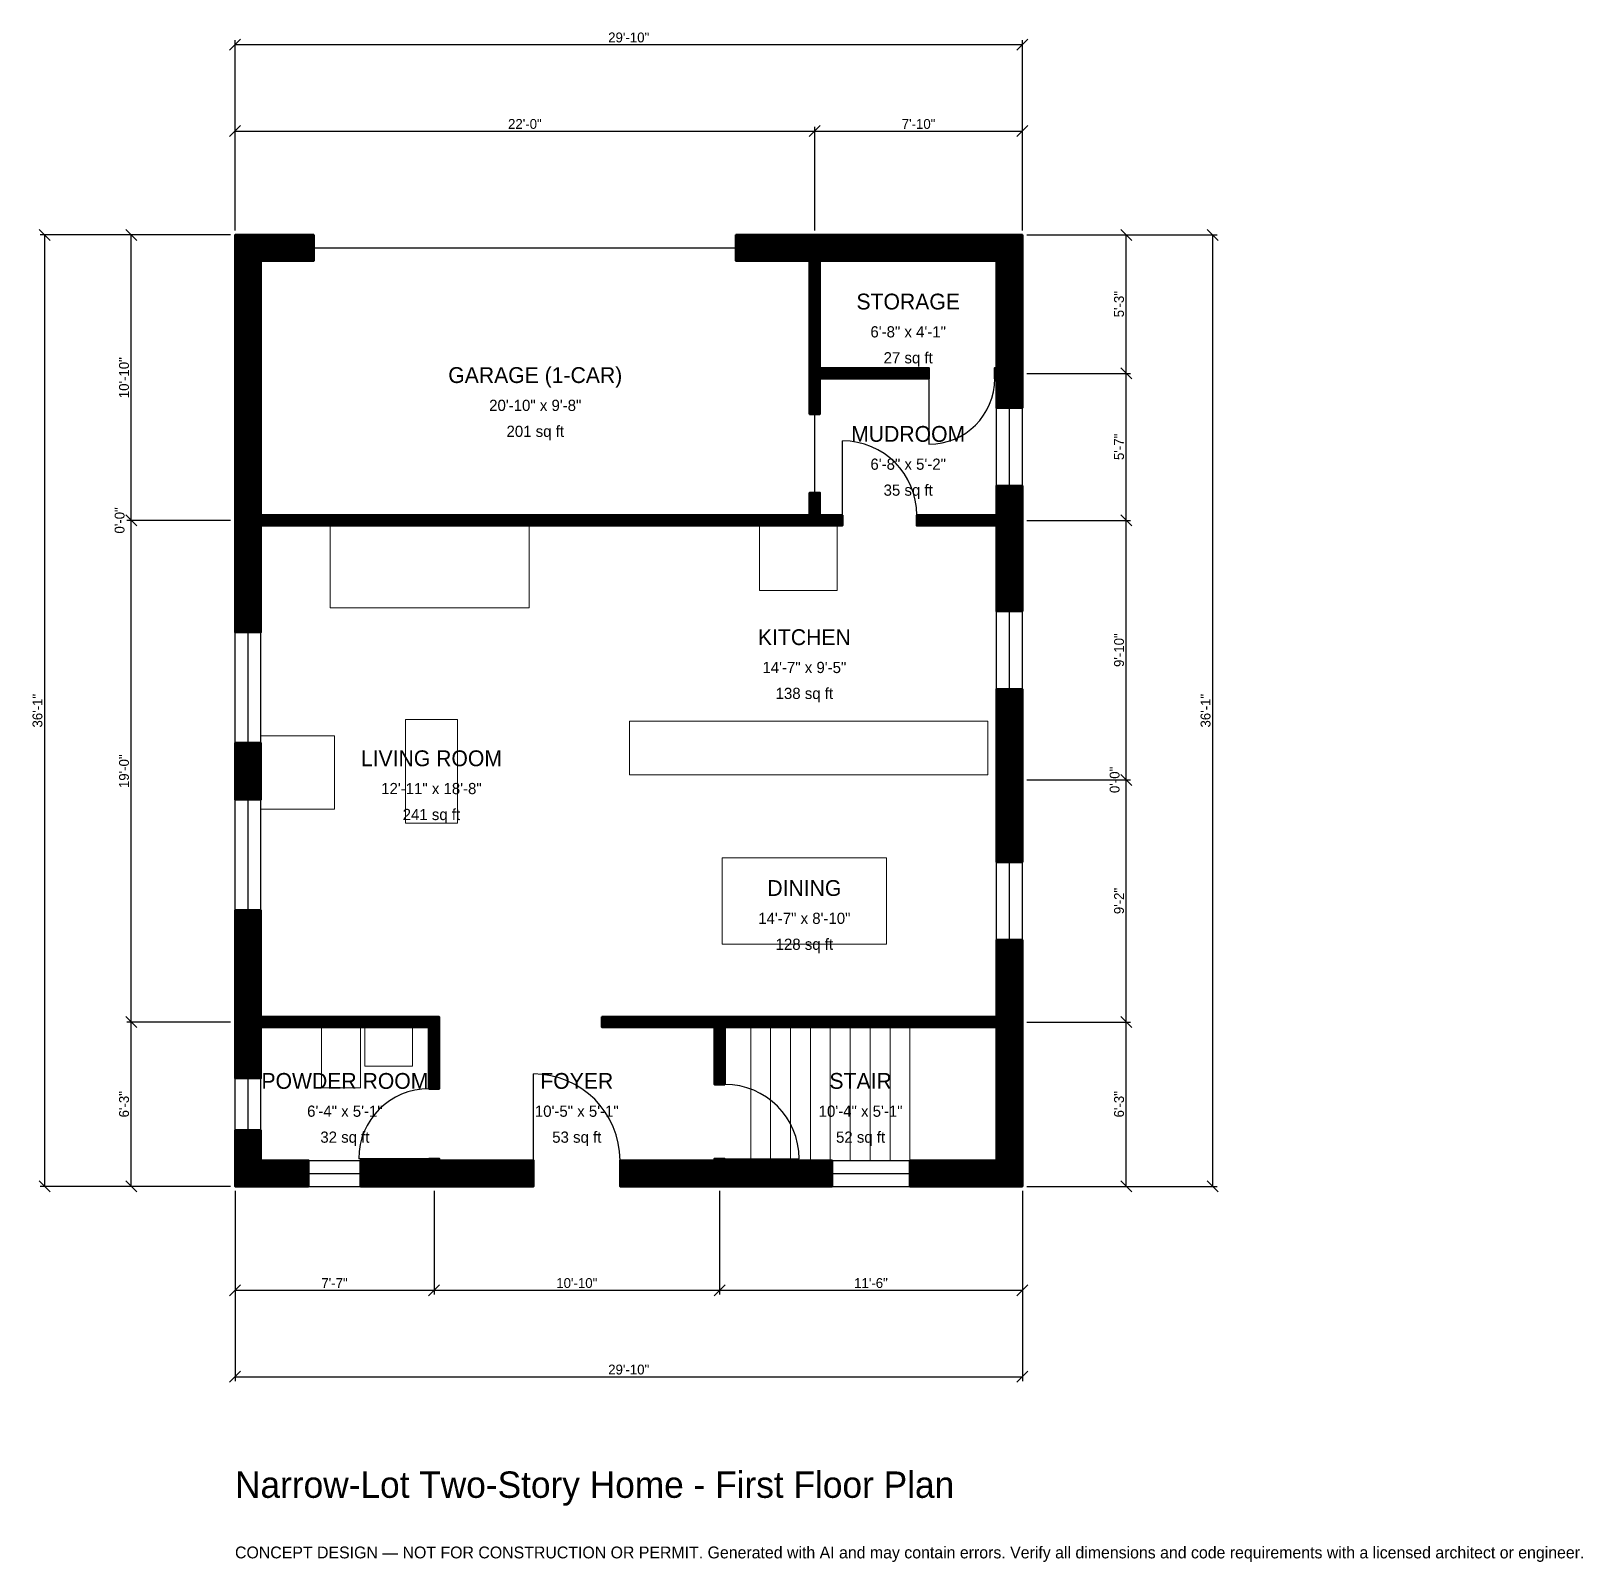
# Model space of a CAD drawing. Header units: inches. Extents: x -93 to 613, y -171 to 526.
import ezdxf
from ezdxf.enums import TextEntityAlignment as Align

# ---------------------------------------------------------------- set-up
doc = ezdxf.new("R2010")
doc.units = ezdxf.units.IN
doc.header["$MEASUREMENT"] = 0
doc.linetypes.add('DASHED', pattern=[0.6, 0.5, -0.1])
for name, color, linetype, lineweight in [('A-ANNO-DIMS', 1, 'Continuous', 13), ('A-ANNO-TEXT', 7, 'Continuous', 18), ('A-AREA-IDEN', 7, 'Continuous', 18), ('A-DOOR', 2, 'Continuous', 25), ('A-FLOR-FIXT', 9, 'Continuous', 13), ('A-FLOR-STRS', 3, 'Continuous', 18), ('A-FURN', 9, 'Continuous', 13), ('A-GLAZ', 4, 'Continuous', 25), ('A-WALL', 7, 'Continuous', 50), ('A-WALL-PATT', 8, 'Continuous', 13)]:
    doc.layers.add(name, color=color, linetype=linetype, lineweight=lineweight)
doc.dimstyles.new('PLAN', dxfattribs={"dimtxt": 4.5, "dimasz": 3, "dimexe": 2, "dimexo": 2, "dimgap": 1, "dimtad": 1, "dimdec": 0, "dimlunit": 4, "dimtsz": 2.5, "dimcen": 2.5, "dimclrd": 1, "dimclre": 1, "dimazin": 3, "dimtfac": 1, "dimtmove": 0, "dimatfit": 3})

msp = doc.modelspace()

# ---------------------------------------------------------------- hatches: boundary and pattern name
at = {"layer": 'A-WALL-PATT'}
h = msp.add_hatch(dxfattribs=at)
h.set_pattern_fill('ANSI31', color=8, scale=0.8)
h.paths.add_polyline_path([(218.1102, 0), (218.1102, 0), (214.5669, 0), (175.1969, 0), (175.1969, 11.811), (214.5669, 11.811), (218.1102, 11.811), (218.1102, 12.5984), (222.8346, 12.5984), (222.8346, 11.811), (226.378, 11.811), (271.6535, 11.811), (271.6535, 0), (226.378, 0), (222.8346, 0), (222.8346, 0), (218.1102, 0)])
h.paths.add_polyline_path([(96.4567, 0), (92.9134, 0), (92.9134, 0), (88.189, 0), (88.189, 0), (84.6457, 0), (57.0866, 0), (57.0866, 11.811), (84.6457, 11.811), (88.189, 11.811), (88.189, 12.5984), (92.9134, 12.5984), (92.9134, 11.811), (96.4567, 11.811), (135.8268, 11.811), (135.8268, 0), (96.4567, 0)])
h.paths.add_polyline_path([(11.811, 0), (11.811, 0), (0, 0), (0, 0), (0, 0), (0, 11.811), (0, 11.811), (0, 25.5906), (11.811, 25.5906), (11.811, 11.811), (33.4646, 11.811), (33.4646, 0), (11.811, 0)])
h.paths.add_polyline_path([(0, 68.8976), (0, 72.4409), (0, 72.4409), (0, 77.1654), (0, 77.1654), (0, 80.7087), (0, 125.7218), (11.811, 125.7218), (11.811, 80.7087), (11.811, 77.1654), (88.189, 77.1654), (92.9134, 77.1654), (92.9134, 72.4409), (92.9134, 44.4882), (88.189, 44.4882), (88.189, 72.4409), (11.811, 72.4409), (11.811, 68.8976), (11.811, 49.2126), (0, 49.2126), (0, 68.8976)])
h.paths.add_polyline_path([(0, 201.8373), (11.811, 201.8373), (11.811, 176.1155), (0, 176.1155), (0, 201.8373)])
h.paths.add_polyline_path([(0, 297.2441), (0, 300.7874), (0, 300.7874), (0, 305.5118), (0, 305.5118), (0, 309.0551), (0, 421.2598), (0, 421.2598), (0, 433.0709), (0, 433.0709), (0, 433.0709), (11.811, 433.0709), (11.811, 433.0709), (35.8268, 433.0709), (35.8268, 421.2598), (11.811, 421.2598), (11.811, 309.0551), (11.811, 305.5118), (166.9291, 305.5118), (166.9291, 305.5118), (261.4173, 305.5118), (261.4173, 315.748), (266.1417, 315.748), (266.1417, 305.5118), (276.378, 305.5118), (276.378, 300.7874), (266.1417, 300.7874), (261.4173, 300.7874), (171.6535, 300.7874), (171.6535, 300.7874), (11.811, 300.7874), (11.811, 297.2441), (11.811, 252.231), (0, 252.231), (0, 297.2441)])
h.paths.add_polyline_path([(257.874, 433.0709), (261.4173, 433.0709), (261.4173, 433.0709), (266.1417, 433.0709), (266.1417, 433.0709), (269.685, 433.0709), (346.4567, 433.0709), (346.4567, 433.0709), (358.2677, 433.0709), (358.2677, 433.0709), (358.2678, 433.0709), (358.2678, 421.2598), (358.2677, 421.2598), (358.2677, 375.9843), (358.2677, 372.4409), (358.2678, 372.4409), (358.2678, 367.7165), (358.2677, 367.7165), (358.2677, 364.1732), (358.2677, 354.3307), (346.4567, 354.3307), (346.4567, 364.1732), (346.4567, 367.7165), (345.6693, 367.7165), (345.6693, 372.4409), (346.4567, 372.4409), (346.4567, 375.9843), (346.4567, 421.2598), (269.685, 421.2598), (266.1417, 421.2598), (266.1417, 372.4409), (315.748, 372.4409), (315.748, 367.7165), (266.1417, 367.7165), (266.1417, 351.5748), (261.4173, 351.5748), (261.4173, 367.7165), (261.4173, 372.4409), (261.4173, 421.2598), (257.874, 421.2598), (227.9528, 421.2598), (227.9528, 433.0709), (257.874, 433.0709)])
h.paths.add_polyline_path([(358.2677, 309.0551), (358.2677, 305.5118), (358.2678, 305.5118), (358.2678, 300.7874), (358.2677, 300.7874), (358.2677, 297.2441), (358.2677, 261.811), (346.4567, 261.811), (346.4567, 297.2441), (346.4567, 300.7874), (310.2362, 300.7874), (310.2362, 305.5118), (346.4567, 305.5118), (346.4567, 309.0551), (346.4567, 318.8976), (358.2677, 318.8976), (358.2677, 309.0551)])
h.paths.add_polyline_path([(358.2677, 190.9449), (358.2677, 179.1339), (358.2677, 147.6378), (346.4567, 147.6378), (346.4567, 179.1339), (346.4567, 190.9449), (346.4567, 226.378), (358.2677, 226.378), (358.2677, 190.9449)])
h.paths.add_polyline_path([(358.2677, 80.7087), (358.2677, 77.1654), (358.2678, 77.1654), (358.2678, 72.4409), (358.2677, 72.4409), (358.2677, 68.8976), (358.2677, 11.811), (358.2678, 11.811), (358.2678, 0), (358.2677, 0), (358.2677, 0), (346.4567, 0), (346.4567, 0), (307.0866, 0), (307.0866, 11.811), (346.4567, 11.811), (346.4567, 68.8976), (346.4567, 72.4409), (222.8346, 72.4409), (222.8346, 46.4567), (218.1102, 46.4567), (218.1102, 72.4409), (166.9291, 72.4409), (166.9291, 77.1654), (218.1102, 77.1654), (222.8346, 77.1654), (346.4567, 77.1654), (346.4567, 80.7087), (346.4567, 112.2047), (358.2677, 112.2047), (358.2677, 80.7087)])

# ---------------------------------------------------------------- linework, layer by layer
at = {"layer": 'A-DOOR', "linetype": 'DASHED'}
msp.add_line((35.8268, 427.1654), (227.9528, 427.1654), dxfattribs=at)
at = {"layer": 'A-DOOR'}
for p, q in [((315.748, 367.7165), (315.748, 337.7953)), ((263.7795, 315.748), (263.7795, 351.5748)), ((276.378, 305.5118), (276.378, 339.3701)), ((135.8268, 11.811), (135.8268, 51.1811)), ((88.189, 12.5984), (56.2992, 12.5984)), ((222.8346, 12.5984), (256.6929, 12.5984))]:
    msp.add_line(p, q, dxfattribs=at)
for centre, radius, start, end in [((315.748, 367.7165), 29.9213, 270, 360), ((276.378, 305.5118), 33.8583, 0, 90), ((135.8268, 11.811), 39.3701, 0, 90), ((88.189, 12.5984), 31.8898, 90, 180), ((222.8346, 12.5984), 33.8583, 0, 90)]:
    msp.add_arc(centre, radius, start, end, dxfattribs=at)
at = {"layer": 'A-FLOR-FIXT'}
for points in [[(179.5276, 187.4016), (342.5197, 187.4016), (342.5197, 211.811), (179.5276, 211.811)], [(39.3701, 44.8819), (57.0866, 44.8819), (57.0866, 72.4409), (39.3701, 72.4409)], [(59.0551, 54.7244), (80.7087, 54.7244), (80.7087, 72.4409), (59.0551, 72.4409)]]:
    msp.add_lwpolyline(points, close=True, dxfattribs=at)
at = {"layer": 'A-FLOR-STRS'}
for p, q in [((234.6457, 11.811), (234.6457, 72.4409)), ((243.7008, 11.811), (243.7008, 72.4409)), ((252.7559, 11.811), (252.7559, 72.4409)), ((261.811, 11.811), (261.811, 72.4409)), ((270.8661, 11.811), (270.8661, 72.4409)), ((279.9213, 11.811), (279.9213, 72.4409)), ((288.9764, 11.811), (288.9764, 72.4409)), ((298.0315, 11.811), (298.0315, 72.4409)), ((307.0866, 11.811), (307.0866, 72.4409))]:
    msp.add_line(p, q, dxfattribs=at)
at = {"layer": 'A-FURN'}
for points in [[(43.3071, 263.3858), (133.8583, 263.3858), (133.8583, 300.7874), (43.3071, 300.7874)], [(238.5827, 271.2598), (274.0157, 271.2598), (274.0157, 300.7874), (238.5827, 300.7874)], [(77.5591, 165.3543), (101.1811, 165.3543), (101.1811, 212.5984), (77.5591, 212.5984)], [(11.811, 171.6535), (45.2756, 171.6535), (45.2756, 205.1181), (11.811, 205.1181)], [(221.6535, 110.2362), (296.4567, 110.2362), (296.4567, 149.6063), (221.6535, 149.6063)]]:
    msp.add_lwpolyline(points, close=True, dxfattribs=at)
at = {"layer": 'A-GLAZ'}
for p, q in [((346.4567, 318.8976), (346.4567, 354.3307)), ((352.3622, 318.8976), (352.3622, 354.3307)), ((358.2677, 318.8976), (358.2677, 354.3307)), ((346.4567, 226.378), (346.4567, 261.811)), ((352.3622, 226.378), (352.3622, 261.811)), ((358.2677, 226.378), (358.2677, 261.811)), ((0, 201.8373), (0, 252.231)), ((5.9055, 201.8373), (5.9055, 252.231)), ((11.811, 201.8373), (11.811, 252.231)), ((0, 125.7218), (0, 176.1155)), ((5.9055, 125.7218), (5.9055, 176.1155)), ((11.811, 125.7218), (11.811, 176.1155)), ((346.4567, 112.2047), (346.4567, 147.6378)), ((352.3622, 112.2047), (352.3622, 147.6378)), ((358.2677, 112.2047), (358.2677, 147.6378)), ((0, 25.5906), (0, 49.2126)), ((5.9055, 25.5906), (5.9055, 49.2126)), ((11.811, 25.5906), (11.811, 49.2126)), ((33.4646, 11.811), (57.0866, 11.811)), ((271.6535, 11.811), (307.0866, 11.811)), ((33.4646, 5.9055), (57.0866, 5.9055)), ((33.4646, 0), (57.0866, 0)), ((271.6535, 5.9055), (307.0866, 5.9055)), ((271.6535, 0), (307.0866, 0))]:
    msp.add_line(p, q, dxfattribs=at)
at = {"layer": 'A-WALL'}
for points in [[(0, 297.2441), (0, 300.7874), (0, 300.7874), (0, 305.5118), (0, 305.5118), (0, 309.0551), (0, 421.2598), (0, 421.2598), (0, 433.0709), (0, 433.0709), (0, 433.0709), (11.811, 433.0709), (11.811, 433.0709), (35.8268, 433.0709), (35.8268, 421.2598), (11.811, 421.2598), (11.811, 309.0551), (11.811, 305.5118), (166.9291, 305.5118), (166.9291, 305.5118), (261.4173, 305.5118), (261.4173, 315.748), (266.1417, 315.748), (266.1417, 305.5118), (276.378, 305.5118), (276.378, 300.7874), (266.1417, 300.7874), (261.4173, 300.7874), (171.6535, 300.7874), (171.6535, 300.7874), (11.811, 300.7874), (11.811, 297.2441), (11.811, 252.231), (0, 252.231), (0, 297.2441)], [(257.874, 433.0709), (261.4173, 433.0709), (261.4173, 433.0709), (266.1417, 433.0709), (266.1417, 433.0709), (269.685, 433.0709), (346.4567, 433.0709), (346.4567, 433.0709), (358.2677, 433.0709), (358.2677, 433.0709), (358.2678, 433.0709), (358.2678, 421.2598), (358.2677, 421.2598), (358.2677, 375.9843), (358.2677, 372.4409), (358.2678, 372.4409), (358.2678, 367.7165), (358.2677, 367.7165), (358.2677, 364.1732), (358.2677, 354.3307), (346.4567, 354.3307), (346.4567, 364.1732), (346.4567, 367.7165), (345.6693, 367.7165), (345.6693, 372.4409), (346.4567, 372.4409), (346.4567, 375.9843), (346.4567, 421.2598), (269.685, 421.2598), (266.1417, 421.2598), (266.1417, 372.4409), (315.748, 372.4409), (315.748, 367.7165), (266.1417, 367.7165), (266.1417, 351.5748), (261.4173, 351.5748), (261.4173, 367.7165), (261.4173, 372.4409), (261.4173, 421.2598), (257.874, 421.2598), (227.9528, 421.2598), (227.9528, 433.0709), (257.874, 433.0709)], [(358.2677, 309.0551), (358.2677, 305.5118), (358.2678, 305.5118), (358.2678, 300.7874), (358.2677, 300.7874), (358.2677, 297.2441), (358.2677, 261.811), (346.4567, 261.811), (346.4567, 297.2441), (346.4567, 300.7874), (310.2362, 300.7874), (310.2362, 305.5118), (346.4567, 305.5118), (346.4567, 309.0551), (346.4567, 318.8976), (358.2677, 318.8976), (358.2677, 309.0551)], [(358.2677, 190.9449), (358.2677, 179.1339), (358.2677, 147.6378), (346.4567, 147.6378), (346.4567, 179.1339), (346.4567, 190.9449), (346.4567, 226.378), (358.2677, 226.378), (358.2677, 190.9449)], [(0, 201.8373), (11.811, 201.8373), (11.811, 176.1155), (0, 176.1155), (0, 201.8373)], [(0, 68.8976), (0, 72.4409), (0, 72.4409), (0, 77.1654), (0, 77.1654), (0, 80.7087), (0, 125.7218), (11.811, 125.7218), (11.811, 80.7087), (11.811, 77.1654), (88.189, 77.1654), (92.9134, 77.1654), (92.9134, 72.4409), (92.9134, 44.4882), (88.189, 44.4882), (88.189, 72.4409), (11.811, 72.4409), (11.811, 68.8976), (11.811, 49.2126), (0, 49.2126), (0, 68.8976)], [(358.2677, 80.7087), (358.2677, 77.1654), (358.2678, 77.1654), (358.2678, 72.4409), (358.2677, 72.4409), (358.2677, 68.8976), (358.2677, 11.811), (358.2678, 11.811), (358.2678, 0), (358.2677, 0), (358.2677, 0), (346.4567, 0), (346.4567, 0), (307.0866, 0), (307.0866, 11.811), (346.4567, 11.811), (346.4567, 68.8976), (346.4567, 72.4409), (222.8346, 72.4409), (222.8346, 46.4567), (218.1102, 46.4567), (218.1102, 72.4409), (166.9291, 72.4409), (166.9291, 77.1654), (218.1102, 77.1654), (222.8346, 77.1654), (346.4567, 77.1654), (346.4567, 80.7087), (346.4567, 112.2047), (358.2677, 112.2047), (358.2677, 80.7087)], [(11.811, 0), (11.811, 0), (0, 0), (0, 0), (0, 0), (0, 11.811), (0, 11.811), (0, 25.5906), (11.811, 25.5906), (11.811, 11.811), (33.4646, 11.811), (33.4646, 0), (11.811, 0)], [(96.4567, 0), (92.9134, 0), (92.9134, 0), (88.189, 0), (88.189, 0), (84.6457, 0), (57.0866, 0), (57.0866, 11.811), (84.6457, 11.811), (88.189, 11.811), (88.189, 12.5984), (92.9134, 12.5984), (92.9134, 11.811), (96.4567, 11.811), (135.8268, 11.811), (135.8268, 0), (96.4567, 0)], [(218.1102, 0), (218.1102, 0), (214.5669, 0), (175.1969, 0), (175.1969, 11.811), (214.5669, 11.811), (218.1102, 11.811), (218.1102, 12.5984), (222.8346, 12.5984), (222.8346, 11.811), (226.378, 11.811), (271.6535, 11.811), (271.6535, 0), (226.378, 0), (222.8346, 0), (222.8346, 0), (218.1102, 0)]]:
    msp.add_lwpolyline(points, close=True, dxfattribs=at)

# ---------------------------------------------------------------- texts
at = {"layer": 'A-ANNO-TEXT'}
for s, height, p in [('Narrow-Lot Two-Story Home - First Floor Plan', 12, (0, -141.7323)), ('CONCEPT DESIGN — NOT FOR CONSTRUCTION OR PERMIT. Generated with AI and may contain errors. Verify all dimensions and code requirements with a licensed architect or engineer.', 5.4, (0, -169.2913))]:
    msp.add_text(s, height=height, dxfattribs=at).set_placement(p)
at = {"layer": 'A-AREA-IDEN'}
for s, height, p in [('STORAGE', 7.2, (306.2992, 402.7559)), ('6\'-8" x 4\'-1"', 5.1, (306.2992, 388.9764)), ('27 sq ft', 5.1, (306.2992, 377.1654)), ('GARAGE (1-CAR)', 7.2, (136.6142, 369.2913)), ('20\'-10" x 9\'-8"', 5.1, (136.6142, 355.5118)), ('201 sq ft', 5.1, (136.6142, 343.7008)), ('MUDROOM', 7.2, (306.2992, 342.5197)), ('6\'-8" x 5\'-2"', 5.1, (306.2992, 328.7402)), ('35 sq ft', 5.1, (306.2992, 316.9291)), ('KITCHEN', 7.2, (259.0551, 250)), ('14\'-7" x 9\'-5"', 5.1, (259.0551, 236.2205)), ('138 sq ft', 5.1, (259.0551, 224.4094)), ('LIVING ROOM', 7.2, (89.3701, 194.8819)), ('12\'-11" x 18\'-8"', 5.1, (89.3701, 181.1024)), ('241 sq ft', 5.1, (89.3701, 169.2913)), ('DINING', 7.2, (259.0551, 135.8268)), ('14\'-7" x 8\'-10"', 5.1, (259.0551, 122.0472)), ('128 sq ft', 5.1, (259.0551, 110.2362)), ('POWDER ROOM', 7.2, (50, 48.0315)), ('FOYER', 7.2, (155.5118, 48.0315)), ('STAIR', 7.2, (284.6457, 48.0315)), ('6\'-4" x 5\'-1"', 5.1, (50, 34.252)), ('10\'-5" x 5\'-1"', 5.1, (155.5118, 34.252)), ('10\'-4" x 5\'-1"', 5.1, (284.6457, 34.252)), ('32 sq ft', 5.1, (50, 22.4409)), ('53 sq ft', 5.1, (155.5118, 22.4409)), ('52 sq ft', 5.1, (284.6457, 22.4409))]:
    msp.add_text(s, height=height, dxfattribs=at).set_placement(p, align=Align.MIDDLE_CENTER)

# ---------------------------------------------------------------- dimensions: what is measured, and where the dimension line sits
at = {"layer": 'A-ANNO-DIMS'}
for base, p1, p2, text in [((0, 519.685), (0, 433.0709), (358.2677, 433.0709), '29\'-10"'), ((0, 480.315), (0, 433.0709), (263.7795, 433.0709), '22\'-0"'), ((263.7795, 480.315), (263.7795, 433.0709), (358.2677, 433.0709), '7\'-10"'), ((0, -47.2441), (0, 0), (90.5512, 0), '7\'-7"'), ((0, -86.6142), (0, 0), (358.2677, 0), '29\'-10"'), ((90.5512, -47.2441), (90.5512, 0), (220.4724, 0), '10\'-10"'), ((220.4724, -47.2441), (220.4724, 0), (358.2677, 0), '11\'-6"')]:
    msp.add_linear_dim(base=base, p1=p1, p2=p2, text=text, dimstyle='PLAN', dxfattribs=at).render()
for base, p1, p2, text in [((-86.6142, 0), (0, 0), (0, 433.0709), '36\'-1"'), ((-47.2441, 303.1496), (0, 303.1496), (0, 433.0709), '10\'-10"'), ((405.5118, 370.0787), (358.2677, 370.0787), (358.2677, 433.0709), '5\'-3"'), ((444.8819, 0), (358.2677, 0), (358.2677, 433.0709), '36\'-1"'), ((405.5118, 303.1496), (358.2677, 303.1496), (358.2677, 370.0787), '5\'-7"'), ((-47.2441, 303.1496), (0, 303.1496), (0, 303.1496), '0\'-0"'), ((-47.2441, 74.8031), (0, 74.8031), (0, 303.1496), '19\'-0"'), ((405.5118, 185.0394), (358.2677, 185.0394), (358.2677, 303.1496), '9\'-10"'), ((405.5118, 185.0394), (358.2677, 185.0394), (358.2677, 185.0394), '0\'-0"'), ((405.5118, 74.8031), (358.2677, 74.8031), (358.2677, 185.0394), '9\'-2"'), ((-47.2441, 0), (0, 0), (0, 74.8031), '6\'-3"'), ((405.5118, 0), (358.2677, 0), (358.2677, 74.8031), '6\'-3"')]:
    msp.add_linear_dim(base=base, p1=p1, p2=p2, angle=90, text=text, dimstyle='PLAN', dxfattribs=at).render()

doc.saveas('drawing.dxf')
